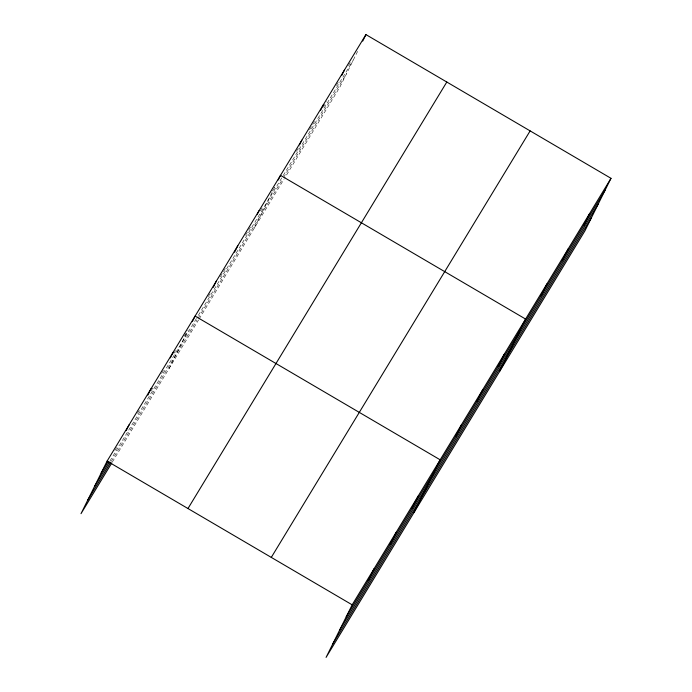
<?xml version="1.0" encoding="UTF-8"?>
<svg xmlns="http://www.w3.org/2000/svg" width="692" height="692" viewBox="0 0 692 692"><rect width="100%" height="100%" fill="white"/><g stroke="black" fill="none" stroke-linecap="round" stroke-linejoin="round"><path stroke-width="0.52" stroke-dasharray="3.46 2.59" d="M169.004 368.672L188.172 330.041M254.414 227.919L274.534 187.385L272.345 191.001M357.582 51.416L339.833 87.175L284.533 178.302M114.872 450.483L118.168 445.051M137.423 413.332L139.62 409.699M151.167 390.669L152.82 387.952M161.617 373.446L163.822 369.822M173.718 353.508L175.924 349.884M184.167 336.295L186.373 332.662M208.283 296.557L210.472 292.95M220.333 276.705L225.263 268.591M245.522 235.202L250.443 227.088M260.304 210.844L262.493 207.237M296.435 151.297L299.723 145.882M309.583 129.646L314.505 121.524M323.268 107.087L326.555 101.681M336.407 85.436L338.596 81.829M348.457 65.593L350.645 61.977M109.881 461.14L197.808 316.244M198.362 315.344L282.682 176.408M283.227 175.5L353.309 60.022M111.291 461.33L196.995 320.102M198.085 318.303L282.414 179.358M283.504 177.559L346.476 73.802M112.346 462.022L198.569 319.946M199.114 319.047L283.98 179.202"/><path stroke-width="1.04" d="M611.001 178.32L352.167 604.825L326.07 657.4L584.904 230.894L611.001 178.32L365.93 34.6L107.096 461.106L80.999 513.68L111.801 462.922M126.333 430.407L129.093 424.853M147.88 395.08L151.098 388.601M170.336 357.902L173.095 352.34M192.341 321.65L195.101 316.088L440.173 459.817L414.075 512.391M213.231 287.388L216.458 280.909M234.588 252.199L237.806 245.721M257.32 214.235L259.163 210.532M278.219 179.981L280.519 175.344L525.591 319.064L499.486 371.647M299.567 144.792L301.868 140.156M320.465 110.53L323.225 104.976M341.822 75.341L344.581 69.788M362.712 41.087L365.93 34.6M368.187 580.614L374.173 568.573M390.193 544.362L396.17 532.321M412.19 508.11L418.167 496.069M455.552 436.669L461.529 424.628M476.9 401.481L482.878 389.44M498.257 366.293L504.234 354.252M540.962 295.925L546.939 283.884M562.319 260.737L568.296 248.696M583.676 225.549L589.653 213.508M101.118 473.146L108.263 461.365M94.475 486.519L109.327 462.048M87.633 500.299L110.737 462.239M187.973 508.533L446.807 82.028M271.29 557.397L530.133 130.892M346.19 616.866L605.024 190.361M339.547 630.239L598.39 203.742M332.705 644.027L591.548 217.522M107.096 461.106L352.167 604.825"/></g></svg>
